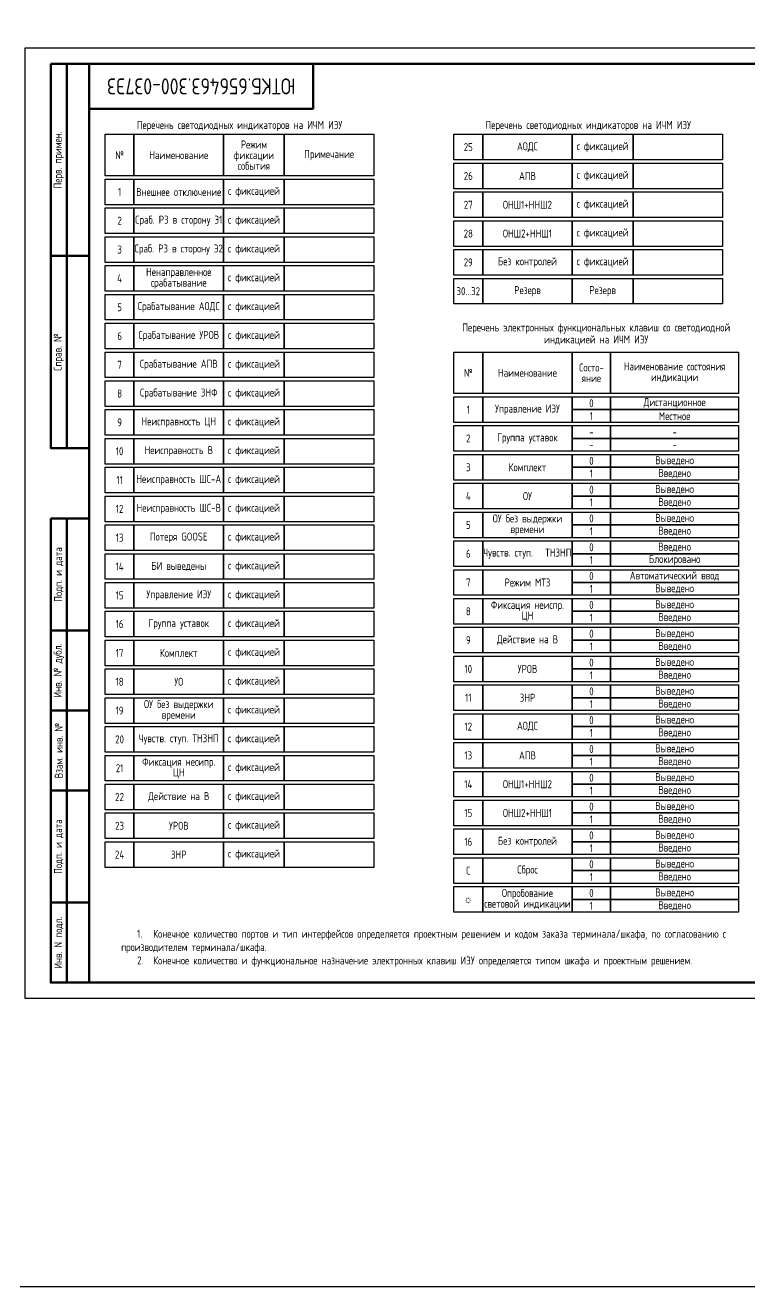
# Model space of a CAD drawing. Header units: millimetres. Extents: x -774 to 2891, y -90 to 618.
# Drawn here: x 0 to 226.5, y -90 to 304.1 of the extents above; entities that cross this region are included whole.
import ezdxf

# ---------------------------------------------------------------- set-up
doc = ezdxf.new("R2010")
doc.units = ezdxf.units.MM
doc.styles.add('Gost_type_A', font='GOST_A.TTF')

# ---------------------------------------------------------------- blocks, each defined once
blk = doc.blocks.new('Штамп угловой верхний')
at = {"lineweight": 50}
blk.add_lwpolyline([(0, 0), (70, 0), (70, -14), (0, -14)], close=True, dxfattribs=at)
blk = doc.blocks.new('Формат_А3')
blk.add_lwpolyline([(-420, 297), (0, 297), (0, 0), (-420, 0)], close=True)
at = {"lineweight": 50}
blk.add_lwpolyline([(-400, 292), (-5, 292), (-5, 5), (-400, 5)], close=True, dxfattribs=at)
blk = doc.blocks.new('Штамп левый верхний')
at = {"lineweight": 50}
for points in [[(-12, 0), (-7, 0), (-7, -60), (-12, -60)], [(-7, 0), (0, 0), (0, -60), (-7, -60)], [(-12, -60), (-7, -60), (-7, -120), (-12, -120)], [(-7, -60), (0, -60), (0, -120), (-7, -120)]]:
    blk.add_lwpolyline(points, close=True, dxfattribs=at)
at = {"char_height": 2.5, "width": 60, "attachment_point": 5, "rotation": 90, "style": 'Gost_type_A'}
for s, insert in [('Перв. примен.', (-9.5, -30)), ('Справ. №', (-9.5, -90))]:
    blk.add_mtext(s, dxfattribs=dict(at, insert=insert))
blk = doc.blocks.new('Штамп левый нижний')
at = {"lineweight": 50}
for points in [[(-12, 145), (-7, 145), (-7, 110), (-12, 110)], [(-7, 145), (0, 145), (0, 110), (-7, 110)], [(-12, 110), (-7, 110), (-7, 85), (-12, 85)], [(-7, 110), (0, 110), (0, 85), (-7, 85)], [(-12, 85), (-7, 85), (-7, 60), (-12, 60)], [(-7, 85), (0, 85), (0, 60), (-7, 60)], [(-12, 60), (-7, 60), (-7, 25), (-12, 25)], [(-7, 60), (0, 60), (0, 25), (-7, 25)], [(-12, 25), (-7, 25), (-7, 0), (-12, 0)], [(-7, 25), (0, 25), (0, 0), (-7, 0)]]:
    blk.add_lwpolyline(points, close=True, dxfattribs=at)
at = {"char_height": 2.5, "attachment_point": 5, "rotation": 90, "style": 'Gost_type_A'}
for s, insert, width in [('Подп. и дата', (-9.5, 127.5), 35), ('Инв. № дубл.', (-9.5, 97.5), 25), ('Взам. инв. №', (-9.5, 72.5), 25), ('Подп. и дата', (-9.5, 42.5), 35), ('Инв. N подл.', (-9.5, 12.5), 25)]:
    blk.add_mtext(s, dxfattribs=dict(at, insert=insert, width=width))

msp = doc.modelspace()

# ---------------------------------------------------------------- linework, layer by layer
for points in [[(-774, 618), (2891, 618), (2891, -90), (-774, -90)], [(25, 270), (34, 270), (34, 257), (25, 257)], [(34, 270), (62, 270), (62, 257), (34, 257)], [(62, 270), (81, 270), (81, 257), (62, 257)], [(81, 270), (109, 270), (109, 257), (81, 257)], [(134, 270), (143, 270), (143, 262), (134, 262)], [(143, 270), (171, 270), (171, 262), (143, 262)], [(171, 270), (190, 270), (190, 262), (171, 262)], [(190, 270), (218, 270), (218, 262), (190, 262)], [(134, 261), (143, 261), (143, 253), (134, 253)], [(143, 261), (171, 261), (171, 253), (143, 253)], [(171, 261), (190, 261), (190, 253), (171, 253)], [(190, 261), (218, 261), (218, 253), (190, 253)], [(25, 256), (34, 256), (34, 248), (25, 248)], [(34, 256), (62, 256), (62, 248), (34, 248)], [(62, 256), (81, 256), (81, 248), (62, 248)], [(81, 256), (109, 256), (109, 248), (81, 248)], [(134, 252), (143, 252), (143, 244), (134, 244)], [(143, 252), (171, 252), (171, 244), (143, 244)], [(171, 252), (190, 252), (190, 244), (171, 244)], [(190, 252), (218, 252), (218, 244), (190, 244)], [(25, 247), (34, 247), (34, 239), (25, 239)], [(34, 247), (62, 247), (62, 239), (34, 239)], [(62, 247), (81, 247), (81, 239), (62, 239)], [(81, 247), (109, 247), (109, 239), (81, 239)], [(134, 243), (143, 243), (143, 235), (134, 235)], [(143, 243), (171, 243), (171, 235), (143, 235)], [(171, 243), (190, 243), (190, 235), (171, 235)], [(190, 243), (218, 243), (218, 235), (190, 235)], [(25, 238), (34, 238), (34, 230), (25, 230)], [(34, 238), (62, 238), (62, 230), (34, 230)], [(62, 238), (81, 238), (81, 230), (62, 230)], [(81, 238), (109, 238), (109, 230), (81, 230)], [(134, 234), (143, 234), (143, 226), (134, 226)], [(143, 234), (171, 234), (171, 226), (143, 226)], [(171, 234), (190, 234), (190, 226), (171, 226)], [(190, 234), (218, 234), (218, 226), (190, 226)], [(25, 229), (34, 229), (34, 221), (25, 221)], [(34, 229), (62, 229), (62, 221), (34, 221)], [(62, 229), (81, 229), (81, 221), (62, 221)], [(81, 229), (109, 229), (109, 221), (81, 221)], [(134, 225), (143, 225), (143, 217), (134, 217)], [(143, 225), (171, 225), (171, 217), (143, 217)], [(171, 225), (190, 225), (190, 217), (171, 217)], [(190, 225), (218, 225), (218, 217), (190, 217)], [(25, 220), (34, 220), (34, 212), (25, 212)], [(34, 220), (62, 220), (62, 212), (34, 212)], [(62, 220), (81, 220), (81, 212), (62, 212)], [(81, 220), (109, 220), (109, 212), (81, 212)], [(25, 211), (34, 211), (34, 203), (25, 203)], [(34, 211), (62, 211), (62, 203), (34, 203)], [(62, 211), (81, 211), (81, 203), (62, 203)], [(81, 211), (109, 211), (109, 203), (81, 203)], [(25, 202), (34, 202), (34, 194), (25, 194)], [(34, 202), (62, 202), (62, 194), (34, 194)], [(62, 202), (81, 202), (81, 194), (62, 194)], [(81, 202), (109, 202), (109, 194), (81, 194)], [(134, 202), (143, 202), (143, 189), (134, 189)], [(143, 202), (171, 202), (171, 189), (143, 189)], [(171, 202), (183, 202), (183, 189), (171, 189)], [(183, 202), (223, 202), (223, 189), (183, 189)], [(25, 193), (34, 193), (34, 185), (25, 185)], [(34, 193), (62, 193), (62, 185), (34, 185)], [(62, 193), (81, 193), (81, 185), (62, 185)], [(81, 193), (109, 193), (109, 185), (81, 185)], [(134, 188), (143, 188), (143, 180), (134, 180)], [(143, 188), (171, 188), (171, 180), (143, 180)], [(171, 188), (183, 188), (183, 184), (171, 184)], [(183, 188), (223, 188), (223, 184), (183, 184)], [(25, 184), (34, 184), (34, 176), (25, 176)], [(34, 184), (62, 184), (62, 176), (34, 176)], [(62, 184), (81, 184), (81, 176), (62, 176)], [(81, 184), (109, 184), (109, 176), (81, 176)], [(171, 184), (183, 184), (183, 180), (171, 180)], [(183, 184), (223, 184), (223, 180), (183, 180)], [(134, 179), (143, 179), (143, 171), (134, 171)], [(143, 179), (171, 179), (171, 171), (143, 171)], [(171, 179), (183, 179), (183, 175), (171, 175)], [(183, 179), (223, 179), (223, 175), (183, 175)], [(25, 175), (34, 175), (34, 167), (25, 167)], [(34, 175), (62, 175), (62, 167), (34, 167)], [(62, 175), (81, 175), (81, 167), (62, 167)], [(81, 175), (109, 175), (109, 167), (81, 167)], [(171, 175), (183, 175), (183, 171), (171, 171)], [(183, 175), (223, 175), (223, 171), (183, 171)], [(134, 170), (143, 170), (143, 162), (134, 162)], [(143, 170), (171, 170), (171, 162), (143, 162)], [(171, 170), (183, 170), (183, 166), (171, 166)], [(183, 170), (223, 170), (223, 166), (183, 166)], [(25, 166), (34, 166), (34, 158), (25, 158)], [(34, 166), (62, 166), (62, 158), (34, 158)], [(62, 166), (81, 166), (81, 158), (62, 158)], [(81, 166), (109, 166), (109, 158), (81, 158)], [(171, 166), (183, 166), (183, 162), (171, 162)], [(183, 166), (223, 166), (223, 162), (183, 162)], [(134, 161), (143, 161), (143, 153), (134, 153)], [(143, 161), (171, 161), (171, 153), (143, 153)], [(171, 161), (183, 161), (183, 157), (171, 157)], [(183, 161), (223, 161), (223, 157), (183, 157)], [(25, 157), (34, 157), (34, 149), (25, 149)], [(34, 157), (62, 157), (62, 149), (34, 149)], [(62, 157), (81, 157), (81, 149), (62, 149)], [(81, 157), (109, 157), (109, 149), (81, 149)], [(171, 157), (183, 157), (183, 153), (171, 153)], [(183, 157), (223, 157), (223, 153), (183, 153)], [(134, 152), (143, 152), (143, 144), (134, 144)], [(143, 152), (171, 152), (171, 144), (143, 144)], [(171, 152), (183, 152), (183, 148), (171, 148)], [(183, 152), (223, 152), (223, 148), (183, 148)], [(25, 148), (34, 148), (34, 140), (25, 140)], [(34, 148), (62, 148), (62, 140), (34, 140)], [(62, 148), (81, 148), (81, 140), (62, 140)], [(81, 148), (109, 148), (109, 140), (81, 140)], [(171, 148), (183, 148), (183, 144), (171, 144)], [(183, 148), (223, 148), (223, 144), (183, 144)], [(134, 143), (143, 143), (143, 135), (134, 135)], [(143, 143), (171, 143), (171, 135), (143, 135)], [(171, 143), (183, 143), (183, 139), (171, 139)], [(183, 143), (223, 143), (223, 139), (183, 139)], [(25, 139), (34, 139), (34, 131), (25, 131)], [(34, 139), (62, 139), (62, 131), (34, 131)], [(62, 139), (81, 139), (81, 131), (62, 131)], [(81, 139), (109, 139), (109, 131), (81, 131)], [(171, 139), (183, 139), (183, 135), (171, 135)], [(183, 139), (223, 139), (223, 135), (183, 135)], [(134, 134), (143, 134), (143, 126), (134, 126)], [(143, 134), (171, 134), (171, 126), (143, 126)], [(171, 134), (183, 134), (183, 130), (171, 130)], [(183, 134), (223, 134), (223, 130), (183, 130)], [(25, 130), (34, 130), (34, 122), (25, 122)], [(34, 130), (62, 130), (62, 122), (34, 122)], [(62, 130), (81, 130), (81, 122), (62, 122)], [(81, 130), (109, 130), (109, 122), (81, 122)], [(171, 130), (183, 130), (183, 126), (171, 126)], [(183, 130), (223, 130), (223, 126), (183, 126)], [(134, 125), (143, 125), (143, 117), (134, 117)], [(143, 125), (171, 125), (171, 117), (143, 117)], [(171, 125), (183, 125), (183, 121), (171, 121)], [(183, 125), (223, 125), (223, 121), (183, 121)], [(25, 121), (34, 121), (34, 113), (25, 113)], [(34, 121), (62, 121), (62, 113), (34, 113)], [(62, 121), (81, 121), (81, 113), (62, 113)], [(81, 121), (109, 121), (109, 113), (81, 113)], [(171, 121), (183, 121), (183, 117), (171, 117)], [(183, 121), (223, 121), (223, 117), (183, 117)], [(134, 116), (143, 116), (143, 108), (134, 108)], [(143, 116), (171, 116), (171, 108), (143, 108)], [(171, 116), (183, 116), (183, 112), (171, 112)], [(183, 116), (223, 116), (223, 112), (183, 112)], [(25, 112), (34, 112), (34, 104), (25, 104)], [(34, 112), (62, 112), (62, 104), (34, 104)], [(62, 112), (81, 112), (81, 104), (62, 104)], [(81, 112), (109, 112), (109, 104), (81, 104)], [(171, 112), (183, 112), (183, 108), (171, 108)], [(183, 112), (223, 112), (223, 108), (183, 108)], [(134, 107), (143, 107), (143, 99), (134, 99)], [(143, 107), (171, 107), (171, 99), (143, 99)], [(171, 107), (183, 107), (183, 103), (171, 103)], [(183, 107), (223, 107), (223, 103), (183, 103)], [(25, 103), (34, 103), (34, 95), (25, 95)], [(34, 103), (62, 103), (62, 95), (34, 95)], [(62, 103), (81, 103), (81, 95), (62, 95)], [(81, 103), (109, 103), (109, 95), (81, 95)], [(171, 103), (183, 103), (183, 99), (171, 99)], [(183, 103), (223, 103), (223, 99), (183, 99)], [(134, 98), (143, 98), (143, 90), (134, 90)], [(143, 98), (171, 98), (171, 90), (143, 90)], [(171, 98), (183, 98), (183, 94), (171, 94)], [(183, 98), (223, 98), (223, 94), (183, 94)], [(25, 94), (34, 94), (34, 86), (25, 86)], [(34, 94), (62, 94), (62, 86), (34, 86)], [(62, 94), (81, 94), (81, 86), (62, 86)], [(81, 94), (109, 94), (109, 86), (81, 86)], [(171, 94), (183, 94), (183, 90), (171, 90)], [(183, 94), (223, 94), (223, 90), (183, 90)], [(134, 89), (143, 89), (143, 81), (134, 81)], [(143, 89), (171, 89), (171, 81), (143, 81)], [(171, 89), (183, 89), (183, 85), (171, 85)], [(183, 89), (223, 89), (223, 85), (183, 85)], [(25, 85), (34, 85), (34, 77), (25, 77)], [(34, 85), (62, 85), (62, 77), (34, 77)], [(62, 85), (81, 85), (81, 77), (62, 77)], [(81, 85), (109, 85), (109, 77), (81, 77)], [(171, 85), (183, 85), (183, 81), (171, 81)], [(183, 85), (223, 85), (223, 81), (183, 81)], [(134, 80), (143, 80), (143, 72), (134, 72)], [(143, 80), (171, 80), (171, 72), (143, 72)], [(171, 80), (183, 80), (183, 76), (171, 76)], [(183, 80), (223, 80), (223, 76), (183, 76)], [(25, 76), (34, 76), (34, 68), (25, 68)], [(34, 76), (62, 76), (62, 68), (34, 68)], [(62, 76), (81, 76), (81, 68), (62, 68)], [(81, 76), (109, 76), (109, 68), (81, 68)], [(171, 76), (183, 76), (183, 72), (171, 72)], [(183, 76), (223, 76), (223, 72), (183, 72)], [(134, 71), (143, 71), (143, 63), (134, 63)], [(143, 71), (171, 71), (171, 63), (143, 63)], [(171, 71), (183, 71), (183, 67), (171, 67)], [(183, 71), (223, 71), (223, 67), (183, 67)], [(25, 67), (34, 67), (34, 59), (25, 59)], [(34, 67), (62, 67), (62, 59), (34, 59)], [(62, 67), (81, 67), (81, 59), (62, 59)], [(81, 67), (109, 67), (109, 59), (81, 59)], [(171, 67), (183, 67), (183, 63), (171, 63)], [(183, 67), (223, 67), (223, 63), (183, 63)], [(134, 62), (143, 62), (143, 54), (134, 54)], [(143, 62), (171, 62), (171, 54), (143, 54)], [(171, 62), (183, 62), (183, 58), (171, 58)], [(183, 62), (223, 62), (223, 58), (183, 58)], [(25, 58), (34, 58), (34, 50), (25, 50)], [(34, 58), (62, 58), (62, 50), (34, 50)], [(62, 58), (81, 58), (81, 50), (62, 50)], [(81, 58), (109, 58), (109, 50), (81, 50)], [(171, 58), (183, 58), (183, 54), (171, 54)], [(183, 58), (223, 58), (223, 54), (183, 54)], [(134, 53), (143, 53), (143, 45), (134, 45)], [(143, 53), (171, 53), (171, 45), (143, 45)], [(171, 53), (183, 53), (183, 49), (171, 49)], [(183, 53), (223, 53), (223, 49), (183, 49)], [(25, 49), (34, 49), (34, 41), (25, 41)], [(34, 49), (62, 49), (62, 41), (34, 41)], [(62, 49), (81, 49), (81, 41), (62, 41)], [(81, 49), (109, 49), (109, 41), (81, 41)], [(171, 49), (183, 49), (183, 45), (171, 45)], [(183, 49), (223, 49), (223, 45), (183, 45)], [(134, 44), (143, 44), (143, 36), (134, 36)], [(143, 44), (171, 44), (171, 36), (143, 36)], [(171, 44), (183, 44), (183, 40), (171, 40)], [(183, 44), (223, 44), (223, 40), (183, 40)], [(171, 40), (183, 40), (183, 36), (171, 36)], [(183, 40), (223, 40), (223, 36), (183, 36)], [(134, 35), (143, 35), (143, 27), (134, 27)], [(143, 35), (171, 35), (171, 27), (143, 27)], [(171, 35), (183, 35), (183, 31), (171, 31)], [(183, 35), (223, 35), (223, 31), (183, 31)], [(171, 31), (183, 31), (183, 27), (171, 27)], [(183, 31), (223, 31), (223, 27), (183, 27)]]:
    msp.add_lwpolyline(points, close=True)

# ---------------------------------------------------------------- block references
for name, p in [('Формат_А3', (420, 0)), ('Штамп левый верхний', (20, 292)), ('Штамп угловой верхний', (20, 292)), ('Штамп левый нижний', (20, 5))]:
    msp.add_blockref(name, p)

# ---------------------------------------------------------------- texts
at = {"insert": (55, 285), "char_height": 5, "width": 70, "attachment_point": 5, "rotation": 180, "style": 'Gost_type_A'}
msp.add_mtext('ЮТКБ.656463.300-037Э3', dxfattribs=at)
at = {"char_height": 2.5, "style": 'Gost_type_A'}
for s, insert, width, attachment_point, line_spacing_factor in [('Перечень светодиодных индикаторов на ИЧМ ИЭУ', (67, 271), 84, 8, 0.9), ('Перечень светодиодных индикаторов на ИЧМ ИЭУ', (176, 271), 84, 8, 0.9), ('Режим\\Pфиксации события', (71.5, 263.5), 19, 5, 0.8), ('№ ', (29.5, 263.5), 9, 5, 0.8), ('Наименование ', (48, 263.5), 28, 5, 0.8), ('Примечание', (95, 263.5), 28, 5, 0.8), ('25', (138.5, 266), 9, 5, 0.8), ('АОДС', (157, 266), 26, 5, 0.8), ('с фиксацией', (180.5, 266), 19, 5, 0.8), ('26', (138.5, 257), 9, 5, 0.8), ('АПВ', (157, 257), 26, 5, 0.8), ('с фиксацией', (180.5, 257), 19, 5, 0.8), ('1', (29.5, 252), 9, 5, 0.8), ('Внешнее отключение ', (48, 252), 28, 5, 0.8), ('с фиксацией', (71.5, 252), 19, 5, 0.8), ('27', (138.5, 248), 9, 5, 0.8), ('ОНШ1+ННШ2', (157, 248), 26, 5, 0.8), ('с фиксацией', (180.5, 248), 19, 5, 0.8), ('Сраб. РЗ в сторону Э1 ', (48, 243), 28, 5, 0.8), ('с фиксацией', (71.5, 243), 19, 5, 0.8), ('2', (29.5, 243), 9, 5, 0.8), ('с фиксацией', (180.5, 239), 19, 5, 0.8), ('28', (138.5, 239), 9, 5, 0.8), ('ОНШ2+ННШ1', (157, 239), 26, 5, 0.8), ('3', (29.5, 234), 9, 5, 0.8), ('Сраб. РЗ в сторону Э2', (48, 234), 28, 5, 0.8), ('с фиксацией', (71.5, 234), 19, 5, 0.8), ('29', (138.5, 230), 9, 5, 0.8), ('Без контролей', (157, 230), 26, 5, 0.8), ('с фиксацией', (180.5, 230), 19, 5, 0.8), ('4', (29.5, 225), 9, 5, 0.8), ('Ненаправленное срабатывание ', (48, 225), 28, 5, 0.8), ('с фиксацией', (71.5, 225), 19, 5, 0.8), ('30...32', (138.5, 221), 9, 5, 0.8), ('Резерв', (157, 221), 28, 5, 0.8), ('Резерв', (180.5, 221), 19, 5, 0.8), ('5', (29.5, 216), 9, 5, 0.8), ('Срабатывание АОДС ', (48, 216), 28, 5, 0.8), ('с фиксацией', (71.5, 216), 19, 5, 0.8), ('Перечень электронных функциональных клавиш со светодиодной индикацией на ИЧМ ИЭУ', (178.5, 204), 89, 8, 0.9), ('6', (29.5, 207), 9, 5, 0.8), ('Срабатывание УРОВ ', (48, 207), 28, 5, 0.8), ('с фиксацией', (71.5, 207), 19, 5, 0.8), ('7', (29.5, 198), 9, 5, 0.8), ('Срабатывание АПВ ', (48, 198), 28, 5, 0.8), ('с фиксацией', (71.5, 198), 19, 5, 0.8), ('Состо- яние', (177, 195.5), 12, 5, 0.8), ('Наименование состояния индикации', (203, 195.5), 40, 5, 0.8), ('№ ', (138.5, 195.5), 9, 5, 0.8), ('Наименование ', (157, 195.5), 28, 5, 0.8), ('8', (29.5, 189), 9, 5, 0.8), ('Срабатывание ЗНФ ', (48, 189), 28, 5, 0.8), ('с фиксацией', (71.5, 189), 19, 5, 0.8), ('1', (138.5, 184), 9, 5, 0.8), ('Управление ИЭУ', (157, 184), 28, 5, 0.8), ('0', (177, 186), 12, 5, 0.8), ('Дистанционное', (203, 186), 40, 5, 0.8), ('Неисправность ЦН ', (48, 180), 28, 5, 0.8), ('с фиксацией', (71.5, 180), 19, 5, 0.8), ('1', (177, 182), 12, 5, 0.8), ('Местное', (203, 182), 40, 5, 0.8), ('9', (29.5, 180), 9, 5, 0.8), ('2', (138.5, 175), 9, 5, 0.8), ('Группа уставок', (157, 175), 28, 5, 0.8), ('10', (29.5, 171), 9, 5, 0.8), ('Неисправность В', (48, 171), 26, 5, 0.8), ('с фиксацией', (71.5, 171), 19, 5, 0.8), ('3', (138.5, 166), 9, 5, 0.8), ('Комплект', (157, 166), 28, 5, 0.8), ('0', (177, 168), 12, 5, 0.8), ('Выведено', (203, 168), 40, 5, 0.8), ('11', (29.5, 162), 9, 5, 0.8), ('Неисправность ШС-А ', (48, 162), 26, 5, 0.8), ('с фиксацией', (71.5, 162), 19, 5, 0.8), ('1', (177, 164), 12, 5, 0.8), ('Введено', (203, 164), 40, 5, 0.8), ('4', (138.5, 157), 9, 5, 0.8), ('ОУ', (157, 157), 28, 5, 0.8), ('0', (177, 159), 12, 5, 0.8), ('Выведено', (203, 159), 40, 5, 0.8), ('12', (29.5, 153), 9, 5, 0.8), ('Неисправность ШС-В ', (48, 153), 26, 5, 0.8), ('с фиксацией', (71.5, 153), 19, 5, 0.8), ('1', (177, 155), 12, 5, 0.8), ('Введено', (203, 155), 40, 5, 0.8), ('ОУ без выдержки времени ', (157, 148), 28, 5, 0.8), ('0', (177, 150), 12, 5, 0.8), ('Выведено', (203, 150), 40, 5, 0.8), ('5', (138.5, 148), 9, 5, 0.8), ('1', (177, 146), 12, 5, 0.8), ('Введено', (203, 146), 40, 5, 0.8), ('13', (29.5, 144), 9, 5, 0.8), ('Потеря GOOSE ', (48, 144), 26, 5, 0.8), ('с фиксацией', (71.5, 144), 19, 5, 0.8), ('0', (177, 141), 12, 5, 0.8), ('Введено', (203, 141), 40, 5, 0.8), ('6', (138.5, 139), 9, 5, 0.8), ('Чувств. ступ.   ТНЗНП ', (157, 139), 28, 5, 0.8), ('1', (177, 137), 12, 5, 0.8), ('Блокировано', (203, 137), 40, 5, 0.8), ('14', (29.5, 135), 9, 5, 0.8), ('БИ выведены ', (48, 135), 28, 5, 0.8), ('с фиксацией', (71.5, 135), 19, 5, 0.8), ('7', (138.5, 130), 9, 5, 0.8), ('Режим МТЗ ', (157, 130), 28, 5, 0.8), ('0', (177, 132), 12, 5, 0.8), ('Автоматический ввод ', (203, 132), 40, 5, 0.8), ('15', (29.5, 126), 9, 5, 0.8), ('Управление ИЭУ', (48, 126), 28, 5, 0.8), ('с фиксацией', (71.5, 126), 19, 5, 0.8), ('1', (177, 128), 12, 5, 0.8), ('Выведено ', (203, 128), 40, 5, 0.8), ('8', (138.5, 121), 9, 5, 0.8), ('Фиксация неиспр. ЦН ', (157, 121), 26, 5, 0.8), ('0', (177, 123), 12, 5, 0.8), ('Выведено', (203, 123), 40, 5, 0.8), ('16', (29.5, 117), 9, 5, 0.8), ('Группа уставок', (48, 117), 28, 5, 0.8), ('с фиксацией', (71.5, 117), 19, 5, 0.8), ('1', (177, 119), 12, 5, 0.8), ('Введено', (203, 119), 40, 5, 0.8), ('0', (177, 114), 12, 5, 0.8), ('Выведено', (203, 114), 40, 5, 0.8), ('9', (138.5, 112), 9, 5, 0.8), ('Действие на В ', (157, 112), 28, 5, 0.8), ('1', (177, 110), 12, 5, 0.8), ('Введено', (203, 110), 40, 5, 0.8), ('17', (29.5, 108), 9, 5, 0.8), ('Комплект ', (48, 108), 28, 5, 0.8), ('с фиксацией', (71.5, 108), 19, 5, 0.8), ('Выведено', (203, 105), 40, 5, 0.8), ('10', (138.5, 103), 9, 5, 0.8), ('УРОВ ', (157, 103), 28, 5, 0.8), ('0', (177, 105), 12, 5, 0.8), ('18', (29.5, 99), 9, 5, 0.8), ('УО', (48, 99), 26, 5, 0.8), ('с фиксацией', (71.5, 99), 19, 5, 0.8), ('1', (177, 101), 12, 5, 0.8), ('Введено', (203, 101), 40, 5, 0.8), ('11', (138.5, 94), 9, 5, 0.8), ('ЗНР ', (157, 94), 26, 5, 0.8), ('0', (177, 96), 12, 5, 0.8), ('Выведено', (203, 96), 40, 5, 0.8), ('19', (29.5, 90), 9, 5, 0.8), ('ОУ без выдержки времени', (48, 90), 26, 5, 0.8), ('с фиксацией', (71.5, 90), 19, 5, 0.8), ('1', (177, 92), 12, 5, 0.8), ('Введено', (203, 92), 40, 5, 0.8), ('0', (177, 87), 12, 5, 0.8), ('Выведено', (203, 87), 40, 5, 0.8), ('12', (138.5, 85), 9, 5, 0.8), ('АОДС ', (157, 85), 26, 5, 0.8), ('1', (177, 83), 12, 5, 0.8), ('Введено', (203, 83), 40, 5, 0.8), ('20', (29.5, 81), 9, 5, 0.8), ('Чувств. ступ. ТНЗНП', (48, 81), 26, 5, 0.8), ('с фиксацией', (71.5, 81), 19, 5, 0.8), ('0', (177, 78), 12, 5, 0.8), ('Выведено', (203, 78), 40, 5, 0.8), ('Фиксация несипр. ЦН', (48, 72), 26, 5, 0.8), ('13', (138.5, 76), 9, 5, 0.8), ('АПВ ', (157, 76), 28, 5, 0.8), ('1', (177, 74), 12, 5, 0.8), ('Введено', (203, 74), 40, 5, 0.8), ('21', (29.5, 72), 9, 5, 0.8), ('с фиксацией', (71.5, 72), 19, 5, 0.8), ('14', (138.5, 67), 9, 5, 0.8), ('ОНШ1+ННШ2 ', (157, 67), 28, 5, 0.8), ('0', (177, 69), 12, 5, 0.8), ('Выведено', (203, 69), 40, 5, 0.8), ('22', (29.5, 63), 9, 5, 0.8), ('Действие на В', (48, 63), 26, 5, 0.8), ('с фиксацией', (71.5, 63), 19, 5, 0.8), ('1', (177, 65), 12, 5, 0.8), ('Введено', (203, 65), 40, 5, 0.8), ('15', (138.5, 58), 9, 5, 0.8), ('ОНШ2+ННШ1 ', (157, 58), 28, 5, 0.8), ('0', (177, 60), 12, 5, 0.8), ('Выведено', (203, 60), 40, 5, 0.8), ('23', (29.5, 54), 9, 5, 0.8), ('УРОВ', (48, 54), 26, 5, 0.8), ('с фиксацией', (71.5, 54), 19, 5, 0.8), ('1', (177, 56), 12, 5, 0.8), ('Введено', (203, 56), 40, 5, 0.8), ('0', (177, 51), 12, 5, 0.8), ('Выведено', (203, 51), 40, 5, 0.8), ('16', (138.5, 49), 9, 5, 0.8), ('Без контролей ', (157, 49), 28, 5, 0.8), ('1', (177, 47), 12, 5, 0.8), ('Введено', (203, 47), 40, 5, 0.8), ('24', (29.5, 45), 9, 5, 0.8), ('ЗНР', (48, 45), 26, 5, 0.8), ('с фиксацией', (71.5, 45), 19, 5, 0.8), ('Выведено', (203, 42), 40, 5, 0.8), ('C', (138.5, 40), 9, 5, 0.8), ('Сброс', (157, 40), 28, 5, 0.8), ('0', (177, 42), 12, 5, 0.8), ('Введено', (203, 38), 40, 5, 0.8), ('1', (177, 38), 12, 5, 0.8), ('☼', (138.5, 31), 9, 5, 0.8), ('Опробование световой индикации', (157, 31), 28, 5, 0.8), ('0', (177, 33), 12, 5, 0.8), ('Выведено', (203, 33), 40, 5, 0.8), ('1', (177, 29), 12, 5, 0.8), ('Введено', (203, 29), 40, 5, 0.8)]:
    msp.add_mtext(s, dxfattribs=dict(at, insert=insert, width=width, attachment_point=attachment_point, line_spacing_factor=line_spacing_factor))
at = {"color": 30, "true_color": 0xf26722, "char_height": 2.5, "attachment_point": 5, "line_spacing_factor": 0.8, "style": 'Gost_type_A'}
for insert, width in [((177, 177), 12), ((203, 177), 40), ((177, 173), 12), ((203, 173), 40)]:
    msp.add_mtext('-', dxfattribs=dict(at, insert=insert, width=width))
at = {"insert": (30, 10), "char_height": 2.5, "width": 190, "attachment_point": 7, "style": 'Gost_type_A'}
msp.add_mtext('\\A1;\\P\\P\\pxi2,t4;1.^IКонечное количество портов и тип интерфейсов определяется проектным решением и кодом заказа терминала/шкафа, по согласованию с производителем терминала/шкафа.\\P2.^IКонечное количество и функциональное назначение электронных клавиш ИЭУ определяется типом шкафа и проектным решением.', dxfattribs=at)

doc.saveas('drawing.dxf')
